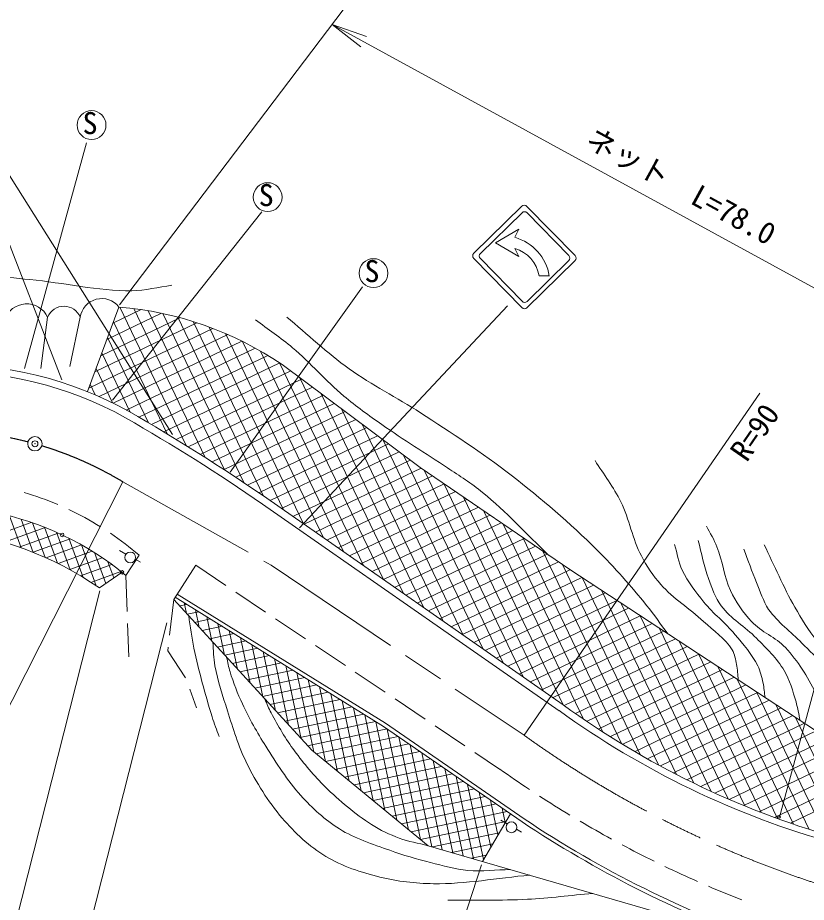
# Model space of a CAD drawing. Units: millimetres, scale not verified. Extents: x 40000 to 680000, y 20000 to 380000.
# Drawn here: x 154102 to 219858, y 269276 to 342976 of the extents above; entities that cross this region are included whole.
import ezdxf
from ezdxf.enums import TextEntityAlignment as Align

# ---------------------------------------------------------------- set-up
doc = ezdxf.new("R2010")
doc.units = ezdxf.units.MM
doc.header["$LTSCALE"] = 1000
doc.header["$PDMODE"] = 32
doc.header["$PDSIZE"] = 500
doc.linetypes.add('CHAIN', pattern=[18.5, 12, -1.5, 3.5, -1.5])
for name, color, linetype, lineweight in [('M-BGD', 7, 'Continuous', 13), ('M-BMK', 2, 'CHAIN', 13), ('M-STR-HTXT', 7, 'Continuous', 13), ('M-WORK', 1, 'Continuous', 13)]:
    doc.layers.add(name, color=color, linetype=linetype, lineweight=lineweight)
doc.styles.add('ＭＳ ゴシック', font='')
doc.styles.get('ＭＳ ゴシック').set_extended_font_data('MS Gothic')

# ---------------------------------------------------------------- blocks, each defined once
blk = doc.blocks.new('open_arrow')
at = {"color": 0, "linetype": 'Continuous', "lineweight": -2}
blk.add_lwpolyline([(7.5, 1.25), (0, 0), (7.5, -1.25)], dxfattribs=at)

msp = doc.modelspace()

# ---------------------------------------------------------------- linework, layer by layer
at = {"layer": 'M-BGD'}
for centre, radius in [((155538, 307477), 600), ((217593, 276380), 100)]:
    msp.add_circle(centre, radius, dxfattribs=at)
msp.add_point((155538, 307477), dxfattribs=at)
at = {"layer": 'M-BMK'}
for p, q in [((162864, 304313), (175237, 297364)), ((175237, 297364), (196328, 283188))]:
    msp.add_line(p, q, dxfattribs=at)
for centre, radius, start, end in [((147412, 278599), 30000, 75.42886, 124.95838), ((147412, 278599), 30000, 58.99659, 73.13699), ((248710, 356373), 90000, 234.40689, 260.39432)]:
    msp.add_arc(centre, radius, start, end, dxfattribs=at)
at = {"layer": 'M-STR-HTXT'}
msp.add_line((217625, 276368), (222902, 295941), dxfattribs=at)
at = {"layer": 'M-WORK'}
for p, q in [((162592, 319052), (181245, 343629)), ((235270, 312391), (180328, 342421)), ((167003, 308248), (147635, 338970)), ((147635, 338970), (157785, 312818)), ((159850, 332550), (154665, 313736)), ((192132, 323350), (196136, 327262)), ((196560, 327258), (200572, 323153)), ((174464, 326812), (162012, 311117)), ((192683, 323334), (196155, 326727)), ((196580, 326722), (200059, 323161)), ((193932, 324214), (195883, 325348)), ((195883, 325348), (195543, 324677)), ((193932, 324214), (195883, 323080)), ((195883, 323080), (195543, 323751)), ((196138, 318820), (192127, 322925)), ((196158, 319349), (192678, 322910)), ((200567, 322728), (196562, 318815)), ((200054, 322737), (196582, 319344)), ((198430, 321456), (197577, 321456)), ((182848, 320555), (171819, 305124)), ((159920, 311824), (162538, 318866)), ((164403, 318652), (162036, 317516)), ((162612, 318860), (168143, 307336)), ((163780, 318737), (169729, 306342)), ((164974, 318561), (171333, 305311)), ((194940, 318982), (177610, 300475)), ((156599, 318037), (156019, 313749)), ((159323, 318020), (158462, 313907)), ((167627, 317981), (161033, 314815)), ((166086, 318350), (161534, 316166)), ((166195, 318327), (172957, 304239)), ((167448, 318028), (174601, 303124)), ((168735, 317658), (176265, 301968)), ((170383, 317085), (160029, 312115)), ((169053, 317556), (160531, 313465)), ((162085, 317647), (166574, 308294)), ((170061, 317206), (177931, 300809)), ((171629, 316574), (160883, 311416)), ((161601, 316344), (165021, 309217)), ((171433, 316659), (179597, 299649)), ((172802, 316028), (162051, 310867)), ((173911, 315450), (163159, 310290)), ((172858, 316000), (181263, 298490)), ((161117, 315042), (163484, 310110)), ((174960, 314845), (164215, 309688)), ((174349, 315204), (182928, 297330)), ((175954, 314213), (165257, 309079)), ((175925, 314232), (184594, 296171)), ((176147, 314084), (187651, 305508)), ((160633, 313739), (161999, 310893)), ((176871, 313544), (166289, 308465)), ((177777, 312869), (167312, 307846)), ((177640, 312971), (186260, 295011)), ((160148, 312437), (160574, 311551)), ((178682, 312194), (168325, 307223)), ((179587, 311520), (169328, 306596)), ((179367, 311684), (187925, 293852)), ((215995, 311693), (196328, 283188)), ((180492, 310845), (170323, 305964)), ((181094, 310396), (189591, 292693)), ((181397, 310170), (171308, 305327)), ((182303, 309495), (172284, 304687)), ((183208, 308821), (173251, 304042)), ((182821, 309109), (191257, 291533)), ((184113, 308146), (174210, 303393)), ((185018, 307471), (175158, 302739)), ((184548, 307822), (192923, 290374)), ((185923, 306796), (176101, 302082)), ((186829, 306122), (177045, 301426)), ((186275, 306534), (194588, 289214)), ((187738, 305449), (177988, 300769)), ((187651, 305508), (200127, 297003)), ((187986, 305280), (196254, 288055)), ((188693, 304798), (178931, 300113)), ((162864, 304313), (150561, 280050)), ((189648, 304147), (179874, 299456)), ((189635, 304156), (197920, 286895)), ((174867, 302941), (199591, 285732)), ((190603, 303496), (180817, 298800)), ((191284, 303032), (199585, 285736)), ((174526, 302448), (199246, 285241)), ((191558, 302845), (181761, 298143)), ((192512, 302194), (182704, 297486)), ((153430, 301474), (154400, 298806)), ((193467, 301543), (183647, 296830)), ((192933, 301908), (201249, 284580)), ((155230, 300932), (151650, 299631)), ((154379, 301207), (155387, 298433)), ((155344, 300893), (156392, 298007)), ((194422, 300892), (184590, 296173)), ((194581, 300784), (202873, 283509)), ((156390, 300502), (152991, 299267)), ((157469, 300043), (154230, 298866)), ((156328, 300527), (157419, 297524)), ((157333, 300104), (158470, 296974)), ((195377, 300242), (185533, 295517)), ((158477, 299558), (155383, 298434)), ((158361, 299616), (159548, 296350)), ((196332, 299591), (186477, 294860)), ((196230, 299660), (204460, 282513)), ((159424, 299051), (156464, 297975)), ((160315, 298523), (157480, 297493)), ((159416, 299055), (160658, 295636)), ((163130, 298280), (162585, 298578)), ((197286, 298940), (187420, 294204)), ((197879, 298536), (206015, 281585)), ((161157, 297978), (158440, 296991)), ((160503, 298406), (161440, 295826)), ((164218, 298195), (163119, 296507)), ((164338, 297620), (163911, 297853)), ((198241, 298289), (188363, 293547)), ((161954, 297417), (159349, 296470)), ((161628, 297652), (162121, 296296)), ((168963, 297351), (167109, 294504)), ((168963, 297351), (171455, 295681)), ((199196, 297638), (189306, 292891)), ((199528, 297412), (207540, 280718)), ((162710, 296840), (160212, 295932)), ((162801, 296767), (160913, 295462)), ((163119, 296507), (163232, 293510)), ((200151, 296987), (190249, 292234)), ((201129, 296347), (191193, 291578)), ((200127, 297003), (228650, 278335)), ((201156, 296329), (209030, 279925)), ((202107, 295707), (192136, 290921)), ((160964, 295226), (148455, 246129)), ((167406, 294961), (184763, 284187)), ((172285, 295124), (174777, 293453)), ((203085, 295067), (193079, 290265)), ((202773, 295271), (210489, 279196)), ((167109, 294504), (166765, 291523)), ((167109, 294504), (178621, 281937)), ((167243, 294710), (184599, 283936)), ((167600, 293967), (168226, 294099)), ((167980, 294252), (168171, 293344)), ((204062, 294427), (194022, 289608)), ((204391, 294212), (211924, 278518)), ((168228, 293282), (169208, 293489)), ((168921, 293668), (169234, 292184)), ((205040, 293787), (194965, 288952)), ((168855, 292597), (170191, 292879)), ((169862, 293084), (170297, 291024)), ((175608, 292896), (178100, 291226)), ((206018, 293147), (195909, 288295)), ((206008, 293154), (213335, 277888)), ((166538, 292554), (154710, 246129)), ((163269, 292510), (163374, 289723)), ((169483, 291912), (171174, 292269)), ((170803, 292500), (171359, 289864)), ((171744, 291916), (172422, 288704)), ((206996, 292508), (196852, 287639)), ((207973, 291868), (197795, 286982)), ((207625, 292095), (214725, 277303)), ((170111, 291227), (172157, 291659)), ((172685, 291332), (173485, 287544)), ((208951, 291228), (198738, 286326)), ((166651, 290530), (166617, 290233)), ((170738, 290542), (173140, 291049)), ((171366, 289857), (174122, 290439)), ((173626, 290747), (174547, 286384)), ((178931, 290669), (181422, 288999)), ((209929, 290588), (199680, 285669)), ((209243, 291037), (216096, 276758)), ((166617, 290233), (168083, 287965)), ((171993, 289172), (175105, 289829)), ((174567, 290163), (175610, 285224)), ((210907, 289948), (200620, 285010)), ((210860, 289978), (217448, 276253)), ((172621, 288487), (176088, 289219)), ((175508, 289579), (176673, 284064)), ((176449, 288995), (177735, 282904)), ((211884, 289308), (201576, 284360)), ((212477, 288920), (218782, 275784)), ((173249, 287802), (177071, 288609)), ((177390, 288411), (178786, 281802)), ((182253, 288442), (184745, 286771)), ((212862, 288668), (202549, 283718)), ((173876, 287116), (178054, 287999)), ((178331, 287827), (179774, 280993)), ((213840, 288028), (203540, 283084)), ((214094, 287861), (220100, 275349)), ((168442, 287033), (169007, 285479)), ((174504, 286431), (179036, 287389)), ((175131, 285746), (180019, 286779)), ((179272, 287243), (180763, 280183)), ((214818, 287388), (204548, 282459)), ((215795, 286748), (205575, 281843)), ((215712, 286803), (221402, 274947)), ((175759, 285061), (181002, 286169)), ((180213, 286658), (181752, 279374)), ((181154, 286074), (182740, 278564)), ((185576, 286214), (188067, 284544)), ((216773, 286108), (206621, 281235)), ((176387, 284376), (181985, 285559)), ((182095, 285490), (183729, 277755)), ((217751, 285468), (207686, 280637)), ((217329, 285744), (222688, 274578)), ((177014, 283691), (182968, 284948)), ((183036, 284906), (184717, 276945)), ((218729, 284828), (208781, 280054)), ((218946, 284686), (223967, 274226)), ((177642, 283006), (183950, 284338)), ((183977, 284322), (185706, 276135)), ((184599, 283936), (196160, 275977)), ((184763, 284187), (196328, 276225)), ((188898, 283987), (191390, 282317)), ((219706, 284188), (209904, 279483)), ((178269, 282321), (184908, 283723)), ((178970, 281651), (185817, 283097)), ((184923, 283713), (186695, 275326)), ((185880, 283054), (187683, 274516)), ((220684, 283548), (211052, 278925)), ((179764, 281001), (186726, 282472)), ((186837, 282395), (188630, 273904)), ((221662, 282909), (212226, 278380)), ((178621, 281937), (188322, 273993)), ((180558, 280351), (187635, 281846)), ((187794, 281737), (189501, 273652)), ((192221, 281760), (194289, 280373)), ((222640, 282269), (213429, 277848)), ((223617, 281629), (214660, 277329)), ((181351, 279701), (188543, 281220)), ((188750, 281078), (190372, 273400)), ((224595, 280989), (215922, 276826)), ((182145, 279051), (189452, 280595)), ((189707, 280419), (191243, 273148)), ((225573, 280349), (217216, 276338)), ((182939, 278401), (190361, 279969)), ((183733, 277751), (191270, 279343)), ((190664, 279760), (192114, 272896)), ((226551, 279709), (218543, 275866)), ((184527, 277101), (192179, 278718)), ((191621, 279102), (192945, 272831)), ((185320, 276451), (193088, 278092)), ((192578, 278443), (193546, 273858)), ((186114, 275801), (193997, 277466)), ((193534, 277784), (194147, 274885)), ((194491, 277126), (194747, 275912)), ((186908, 275151), (194905, 276840)), ((192857, 272681), (195180, 276651)), ((187702, 274501), (194799, 276000)), ((194921, 275809), (194384, 276121)), ((188679, 273890), (194253, 275067)), ((196111, 275117), (195690, 275362)), ((188322, 273993), (219809, 264883)), ((190312, 273417), (193708, 274135)), ((191946, 272945), (193162, 273202)), ((192767, 272387), (188908, 260588))]:
    msp.add_line(p, q, dxfattribs=at)
for centre, radius in [((160263, 334030), 1200), ((174948, 328028), 1200), ((183767, 321696), 1200), ((157803, 299888), 150), ((163488, 298007), 450), ((162801, 296767), 150), ((195272, 275527), 450)]:
    msp.add_circle(centre, radius, dxfattribs=at)
for centre, radius, start, end in [((196346, 327048), 300, 44.33866, 134.33866), ((196365, 326513), 300, 44.33866, 134.33866), ((194466, 320808), 4016, 9.25095, 74.45373), ((194782, 321028), 2827, 8.70857, 74.39954), ((192341, 323135), 300, 134.33866, 224.33866), ((192893, 323120), 300, 134.33866, 224.33866), ((199845, 322952), 300, 314.33866, 44.33866), ((200357, 322943), 300, 314.33866, 44.33866), ((154850, 317185), 1946, 25.98633, 160.7466), ((161107, 317773), 1801, 37.35815, 172.11843), ((196372, 319559), 300, 224.33866, 314.33866), ((157957, 317461), 1476, 22.25022, 157.01049), ((160237, 290560), 28399, 55.92754, 85.3518), ((196353, 319030), 300, 224.33866, 314.33866), ((148429, 283370), 30687, 60.80704, 122.55295), ((148429, 283370), 30087, 60.81261, 122.51647), ((83921, 171128), 159543, 55.39627, 60.245), ((83921, 171128), 160143, 55.39583, 60.24606), ((147432, 278804), 25647, 66.99239, 73.6945), ((147086, 277165), 25124, 50.34334, 78.65245), ((147432, 278804), 25647, 58.05624, 64.75835), ((145011, 272507), 27925, 55.28786, 83.97486), ((147432, 278804), 25647, 49.12009, 55.82221), ((241840, 344371), 72873, 234.23276, 254.30991), ((242105, 344262), 72341, 234.00644, 254.08182), ((248810, 357241), 94240, 234.65284, 236.47677), ((248810, 357241), 94240, 237.08475, 238.90868), ((247684, 353444), 93037, 236.37159, 249.94258), ((247684, 353444), 92737, 236.37307, 250.6531), ((248810, 357241), 94240, 239.51665, 241.34058), ((248810, 357241), 94240, 241.94856, 243.77249), ((248810, 357241), 94240, 244.38047, 246.2044), ((248810, 357241), 94240, 246.81238, 248.63631)]:
    msp.add_arc(centre, radius, start, end, dxfattribs=at)
for points, knots in [([(166959, 320683), (165846, 320530), (164743, 320241), (163620, 320226), (160768, 320187), (157955, 320904), (155113, 321157), (152727, 321370), (150335, 321782), (147943, 321649), (145226, 321498), (142451, 321165), (139911, 320190), (137462, 319251), (135408, 317497), (133214, 316060), (130541, 314310), (127977, 312399), (125340, 310594), (122482, 308637), (119568, 306761), (116728, 304777), (114678, 303344), (112623, 301916), (110647, 300383), (109316, 299350), (108090, 298187), (106763, 297149), (104868, 295667), (102915, 294259), (100946, 292878), (100143, 292316), (99271, 291852), (98503, 291244), (97386, 290359), (96417, 289303), (95374, 288332)], [0, 0, 0, 0, 1, 1, 1, 2, 2, 2, 3, 3, 3, 4, 4, 4, 5, 5, 5, 6, 6, 6, 7, 7, 7, 8, 8, 8, 9, 9, 9, 10, 10, 10, 11, 11, 11, 12, 12, 12, 12]), ([(173938, 317805), (174967, 317029), (176040, 316308), (177026, 315476), (178520, 314215), (179799, 312712), (181296, 311453), (182308, 310601), (183389, 309832), (184472, 309071), (186257, 307816), (188135, 306697), (189942, 305471), (190928, 304803), (191948, 304178), (192871, 303425), (194829, 301826), (196536, 299943), (198369, 298202)], [0, 0, 0, 0, 1, 1, 1, 2, 2, 2, 3, 3, 3, 4, 4, 4, 5, 5, 5, 6, 6, 6, 6]), ([(176532, 318035), (178267, 316600), (179907, 315041), (181737, 313729), (183630, 312372), (185732, 311331), (187683, 310059), (190249, 308387), (192832, 306729), (195253, 304854), (197748, 302921), (200152, 300859), (202399, 298643), (203876, 297186), (205232, 295607), (206546, 294002), (207167, 293243), (207722, 292432), (208310, 291647)], [0, 0, 0, 0, 1, 1, 1, 2, 2, 2, 3, 3, 3, 4, 4, 4, 5, 5, 5, 6, 6, 6, 6]), ([(202240, 306089), (202958, 304936), (203790, 303847), (204393, 302631), (205106, 301193), (205363, 299554), (206105, 298131), (206549, 297279), (207088, 296466), (207728, 295749), (208773, 294579), (210143, 293746), (211292, 292679), (212115, 291915), (213095, 291258), (213674, 290297), (213891, 289938), (213961, 289507), (214045, 289097), (214132, 288672), (214137, 288235), (214183, 287804)], [0, 0, 0, 0, 1, 1, 1, 2, 2, 2, 3, 3, 3, 4, 4, 4, 5, 5, 5, 6, 6, 6, 7, 7, 7, 7]), ([(211544, 300619), (211832, 300043), (212168, 299488), (212408, 298890), (212882, 297713), (212989, 296399), (213538, 295255), (213988, 294315), (214570, 293420), (215285, 292661), (216102, 291794), (217309, 291359), (218125, 290491), (219159, 289392), (219952, 288071), (220649, 286732), (221048, 285966), (221349, 285146), (221584, 284315), (221726, 283812), (221773, 283287), (221868, 282773)], [0, 0, 0, 0, 1, 1, 1, 2, 2, 2, 3, 3, 3, 4, 4, 4, 5, 5, 5, 6, 6, 6, 7, 7, 7, 7]), ([(210847, 299419), (211129, 298360), (211317, 297272), (211694, 296243), (211983, 295455), (212272, 294642), (212770, 293967), (213556, 292901), (214779, 292236), (215699, 291285), (216523, 290433), (217407, 289604), (218011, 288585), (218485, 287786), (218734, 286869), (218999, 285978), (219149, 285472), (219225, 284946), (219337, 284430)], [0, 0, 0, 0, 1, 1, 1, 2, 2, 2, 3, 3, 3, 4, 4, 4, 5, 5, 5, 6, 6, 6, 6]), ([(208879, 299075), (209091, 298363), (209196, 297611), (209515, 296940), (209972, 295976), (210643, 295122), (211314, 294293), (212100, 293324), (213106, 292550), (213908, 291594), (214601, 290768), (215334, 289947), (215814, 288982), (216037, 288534), (216138, 288033), (216246, 287544), (216334, 287148), (216362, 286741), (216419, 286340)], [0, 0, 0, 0, 1, 1, 1, 2, 2, 2, 3, 3, 3, 4, 4, 4, 5, 5, 5, 6, 6, 6, 6]), ([(224276, 281197), (224296, 281972), (224464, 282757), (224337, 283521), (224131, 284747), (223681, 285955), (223031, 287015), (222117, 288505), (220690, 289613), (219484, 290879), (218578, 291831), (217456, 292600), (216714, 293684), (216251, 294360), (216022, 295169), (215708, 295925), (215329, 296838), (215002, 297772), (214649, 298696)], [0, 0, 0, 0, 1, 1, 1, 2, 2, 2, 3, 3, 3, 4, 4, 4, 5, 5, 5, 6, 6, 6, 6]), ([(216343, 299066), (217196, 297331), (217942, 295539), (218902, 293861), (219454, 292895), (220039, 291939), (220737, 291073), (221650, 289939), (222776, 288995), (223790, 287950), (224404, 287317), (225114, 286763), (225625, 286044), (226364, 285002), (226915, 283822), (227354, 282621), (227651, 281809), (227804, 280949), (227954, 280098), (228036, 279630), (228063, 279155), (228117, 278684)], [0, 0, 0, 0, 1, 1, 1, 2, 2, 2, 3, 3, 3, 4, 4, 4, 5, 5, 5, 6, 6, 6, 7, 7, 7, 7]), ([(168361, 293136), (168507, 292243), (168609, 291342), (168798, 290457), (169210, 288523), (169728, 286611), (170315, 284722), (170486, 284173), (170703, 283640), (170897, 283099)], [0, 0, 0, 0, 1, 1, 1, 2, 2, 2, 3, 3, 3, 3]), ([(170370, 290944), (170431, 290287), (170434, 289623), (170553, 288975), (170788, 287699), (171197, 286460), (171594, 285225), (172065, 283764), (172498, 282276), (173182, 280902), (174001, 279261), (174966, 277667), (176164, 276279), (177214, 275063), (178415, 273933), (179791, 273103), (181169, 272272), (182737, 271763), (184299, 271374), (185754, 271012), (187264, 270852), (188763, 270827), (191451, 270782), (194119, 271303), (196796, 271541)], [0, 0, 0, 0, 1, 1, 1, 2, 2, 2, 3, 3, 3, 4, 4, 4, 5, 5, 5, 6, 6, 6, 7, 7, 7, 8, 8, 8, 8]), ([(171525, 289683), (171619, 289282), (171684, 288874), (171806, 288481), (172090, 287565), (172442, 286668), (172847, 285799), (173412, 284588), (174068, 283418), (174779, 282287), (175674, 280865), (176578, 279428), (177708, 278185), (178665, 277133), (179723, 276141), (180929, 275388), (182218, 274583), (183698, 274121), (185128, 273606), (186240, 273205), (187380, 272883), (188525, 272591), (189553, 272329), (190583, 272029), (191639, 271930), (192817, 271819), (194005, 271981), (195188, 272007)], [0, 0, 0, 0, 1, 1, 1, 2, 2, 2, 3, 3, 3, 4, 4, 4, 5, 5, 5, 6, 6, 6, 7, 7, 7, 8, 8, 8, 9, 9, 9, 9]), ([(188322, 273993), (187522, 274202), (186698, 274333), (185922, 274621), (185118, 274919), (184333, 275288), (183611, 275750), (182212, 276643), (180934, 277731), (179746, 278891), (178806, 279809), (177963, 280829), (177188, 281890), (176457, 282891), (175811, 283955), (175229, 285049), (175031, 285422), (174883, 285820), (174710, 286206)], [0, 0, 0, 0, 1, 1, 1, 2, 2, 2, 3, 3, 3, 4, 4, 4, 5, 5, 5, 6, 6, 6, 6]), ([(189972, 269451), (192180, 269477), (194392, 269418), (196598, 269530), (198422, 269623), (200236, 269856), (202055, 270020)], [0, 0, 0, 0, 1, 1, 1, 2, 2, 2, 2])]:
    msp.add_open_spline(points, degree=3, knots=knots, dxfattribs=at)

# ---------------------------------------------------------------- block references
at = {"layer": 'M-WORK', "xscale": 400, "yscale": 400, "rotation": 331.3}
msp.add_blockref('open_arrow', (180328, 342421), dxfattribs=at)

# ---------------------------------------------------------------- texts
at = {"layer": 'M-WORK', "style": 'ＭＳ ゴシック'}
for p in [(159514, 332728), (174198, 326726), (183018, 320394)]:
    msp.add_text('S', height=1833, dxfattribs=at).set_placement(p, align=Align.BOTTOM_LEFT)
msp.add_text('ネット\u3000L=78.0', height=1833, rotation=331.34, dxfattribs=at).set_placement((208712, 327672), align=Align.BOTTOM_CENTER)
msp.add_text('R=90', height=1833, rotation=55.395, dxfattribs=at).set_placement((215345, 305554), align=Align.BOTTOM_LEFT)

doc.saveas('drawing.dxf')
